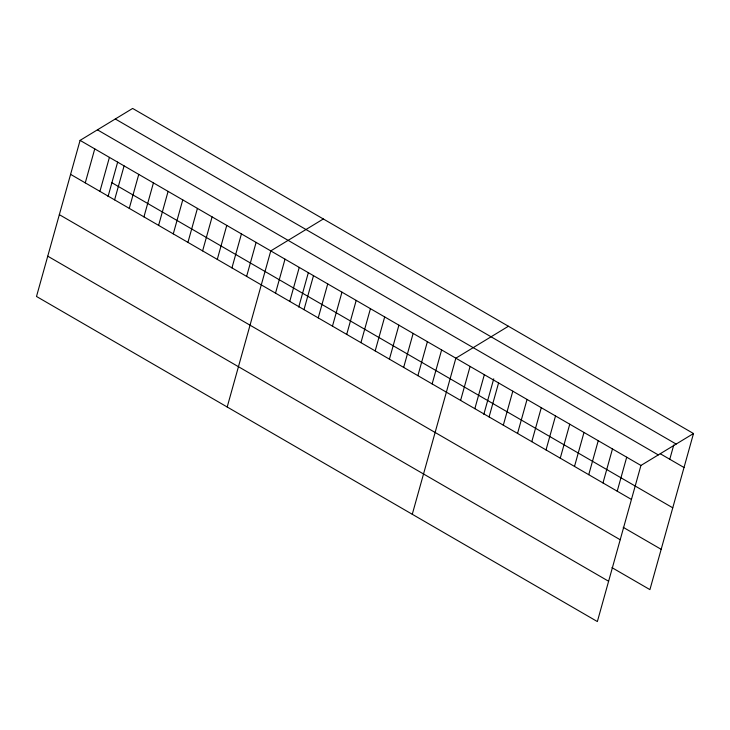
<?xml version="1.0" encoding="UTF-8"?>
<svg xmlns="http://www.w3.org/2000/svg" width="730" height="730" viewBox="0 0 730 730"><rect width="100%" height="100%" fill="white"/><g stroke="black" fill="none" stroke-linecap="round" stroke-linejoin="round"><path stroke-width="1.09" d="M80.081 140.379L36.5 296.471L597.359 621.558L640.94 465.457L693.5 433.529L132.641 108.442L80.081 140.379L640.94 465.457M85.264 182.865L94.754 148.883M99.928 191.369L109.418 157.379M108.04 196.571L117.667 162.06M114.601 199.865L124.091 165.883M129.265 208.369L138.755 174.388M143.938 216.874L153.428 182.892M158.602 225.378L168.092 191.388M173.275 233.874L182.765 199.892M187.939 242.378L197.429 208.397M202.611 250.883L212.101 216.892M217.285 259.387L226.765 225.397M231.948 267.883L241.438 233.901M246.621 276.387L256.102 242.406M227.194 407.002L270.775 250.901L323.335 218.973M275.52 293.141L285.01 259.159M289.764 301.39L299.245 267.408M298.725 307.093L308.361 272.591M303.999 309.648L313.489 275.657M318.234 317.897L327.724 283.915M332.469 326.146L341.959 292.164M346.713 334.404L356.194 300.413M360.948 342.653L370.438 308.671M375.184 350.902L384.673 316.92M389.418 359.16L398.909 325.169M403.663 367.409L413.143 333.427M417.898 375.658L427.388 341.676M432.133 383.916L441.623 349.925M412.277 514.276L455.858 358.184L508.418 326.246M460.603 400.414L470.093 366.433M474.847 408.672L484.337 374.682M483.817 414.366L493.736 378.834M489.082 416.921L498.572 382.94M503.317 425.17L512.807 391.189M517.552 433.428L527.042 399.438M531.796 441.677L541.286 407.696M546.031 449.926L555.521 415.945M560.266 458.185L569.756 424.194M574.501 466.434L583.991 432.452M588.745 474.683L598.235 440.701M602.98 482.941L612.47 448.95M617.215 491.19L626.705 457.208M669.775 459.261L673.754 445.008M693.5 433.529L649.919 589.621L611.95 567.621M115.294 118.981L676.153 444.068M660.285 453.759L684.01 467.51M97.428 129.84L658.287 454.918M111.9 182.728L672.759 507.806M70.591 174.361L631.45 499.439M623.201 527.325L661.17 549.325M59.34 214.656L620.199 539.744M47.751 256.175L608.61 581.253"/></g></svg>
